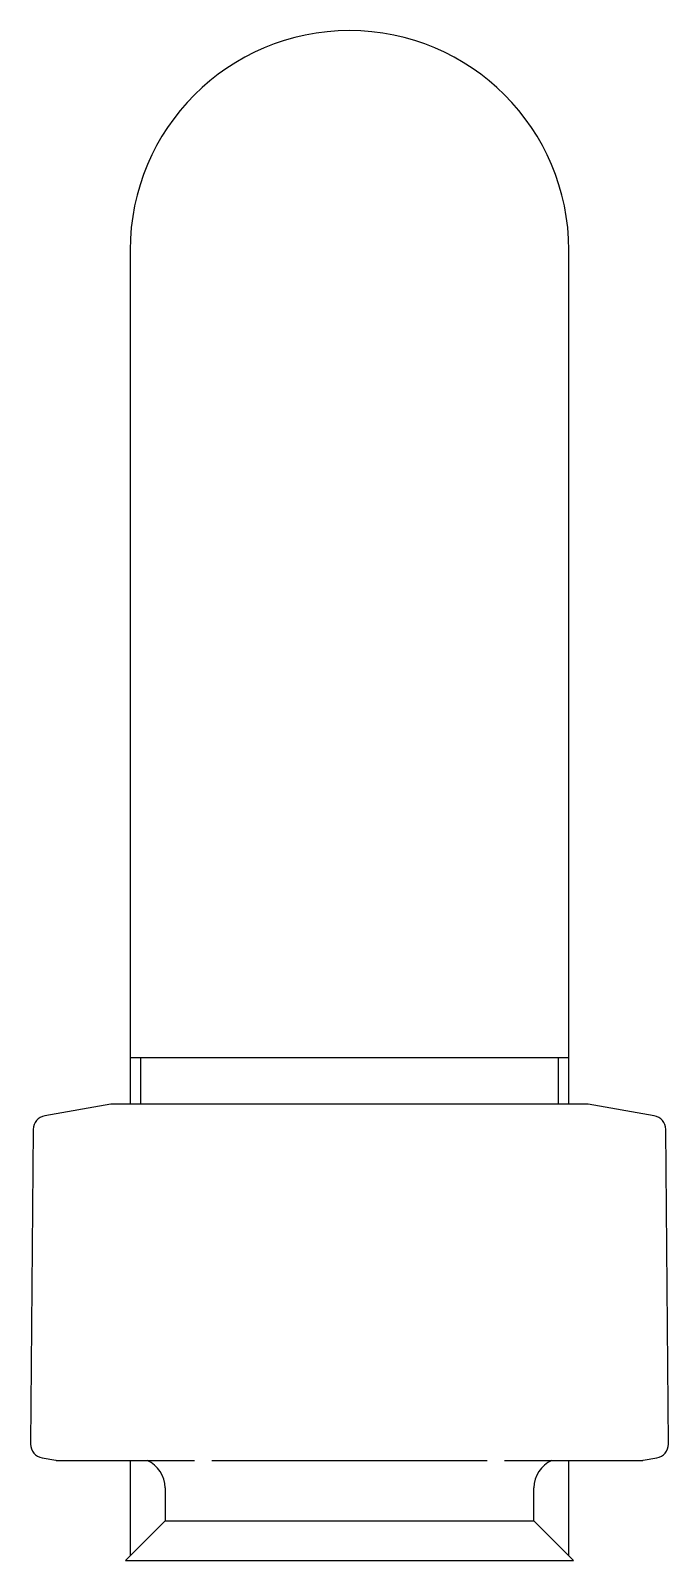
# Model space of a CAD drawing. Header units: millimetres. Extents: x -60 to 7633, y -2614 to 2146.
# Drawn here: x 139.6 to 171.6, y 1857.5 to 1934.2 of the extents above; entities that cross this region are included whole.
import ezdxf

# ---------------------------------------------------------------- set-up
doc = ezdxf.new("R2010")
doc.units = ezdxf.units.MM
doc.layers.get('0').update_dxf_attribs({"color": 250})

msp = doc.modelspace()

# ---------------------------------------------------------------- linework, layer by layer
at = {"linetype": 'Continuous'}
for p, q in [((144.6, 1923.156), (144.6, 1882.656)), ((166.6, 1882.656), (166.6, 1923.156)), ((166.6, 1882.656), (144.6, 1882.656)), ((144.6, 1882.656), (144.6, 1880.344)), ((145.12, 1882.656), (145.12, 1880.344)), ((166.08, 1880.344), (166.08, 1882.656)), ((166.6, 1880.344), (166.6, 1882.656)), ((143.631, 1880.341), (140.321, 1879.758)), ((167.535, 1880.344), (143.665, 1880.344)), ((170.879, 1879.758), (167.569, 1880.341)), ((139.743, 1879.074), (139.605, 1863.299)), ((171.595, 1863.299), (171.457, 1879.074)), ((140.184, 1862.604), (140.87, 1862.483)), ((140.905, 1862.479), (140.916, 1862.479)), ((140.916, 1862.479), (147.822, 1862.479)), ((144.6, 1862.479), (144.6, 1857.696)), ((148.695, 1862.479), (162.512, 1862.479)), ((163.382, 1862.479), (170.287, 1862.479)), ((166.6, 1857.696), (166.6, 1862.479)), ((170.287, 1862.479), (170.295, 1862.479)), ((170.33, 1862.483), (171.016, 1862.604)), ((146.35, 1861.106), (146.35, 1859.446)), ((164.85, 1859.446), (164.85, 1861.106)), ((146.35, 1859.446), (144.369, 1857.465)), ((146.35, 1859.446), (164.85, 1859.446)), ((166.831, 1857.465), (164.85, 1859.446)), ((144.369, 1857.465), (166.831, 1857.465))]:
    msp.add_line(p, q, dxfattribs=at)
for centre, radius, start, end in [((155.6, 1923.156), 11, 0, 180), ((140.443, 1879.068), 0.7, 100, 179.5), ((143.665, 1880.144), 0.2, 90, 100), ((167.535, 1880.144), 0.2, 80, 90), ((170.757, 1879.068), 0.7, 0.5, 80), ((140.305, 1863.293), 0.7, 179.5, 260), ((170.895, 1863.293), 0.7, 280, 0.5), ((140.905, 1862.679), 0.2, 260, 270), ((144.85, 1861.106), 1.5, 0, 66.28522), ((166.35, 1861.106), 1.5, 113.71478, 180), ((170.295, 1862.679), 0.2, 270, 280)]:
    msp.add_arc(centre, radius, start, end, dxfattribs=at)

doc.saveas('drawing.dxf')
